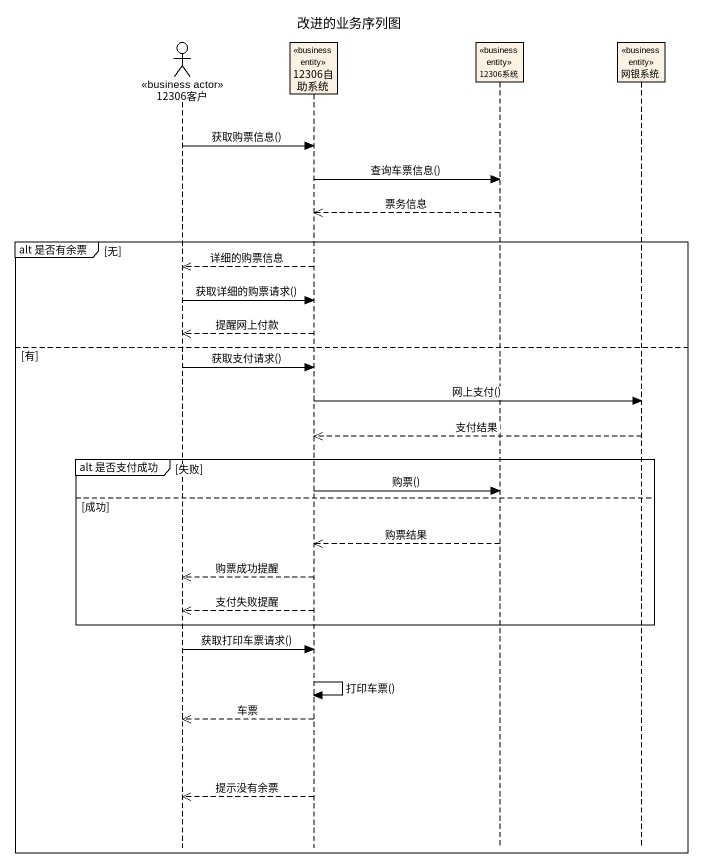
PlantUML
@startuml
title 改进的业务序列图
hide footbox
actor "12306客户" as a12306客户 <<business actor>>
participant "12306自助系统" as c12306自助系统 <<business entity>>
participant "12306系统" as c12306系统 <<business entity>>
participant 网银系统 <<business entity>>

a12306客户 -> c12306自助系统 : 获取购票信息()
c12306自助系统 -> c12306系统 : 查询车票信息()
c12306系统 -->> c12306自助系统 : 票务信息
group alt 是否有余票 [无]
  c12306自助系统 -->> a12306客户 : 详细的购票信息
  a12306客户 -> c12306自助系统 : 获取详细的购票请求()
  c12306自助系统 -->> a12306客户 : 提醒网上付款
else 有
  a12306客户 -> c12306自助系统 : 获取支付请求()
  c12306自助系统 -> 网银系统 : 网上支付()
  网银系统 -->> c12306自助系统 : 支付结果
  group alt 是否支付成功 [失败]
    c12306自助系统 -> c12306系统 : 购票()
  else 成功
    c12306系统 -->> c12306自助系统 : 购票结果
    c12306自助系统 -->> a12306客户 : 购票成功提醒
    c12306自助系统 -->> a12306客户 : 支付失败提醒
  end
  a12306客户 -> c12306自助系统 : 获取打印车票请求()
  c12306自助系统 -> c12306自助系统 : 打印车票()
  c12306自助系统 -->> a12306客户 : 车票
  c12306自助系统 -->> a12306客户 : 提示没有余票
end
@enduml
